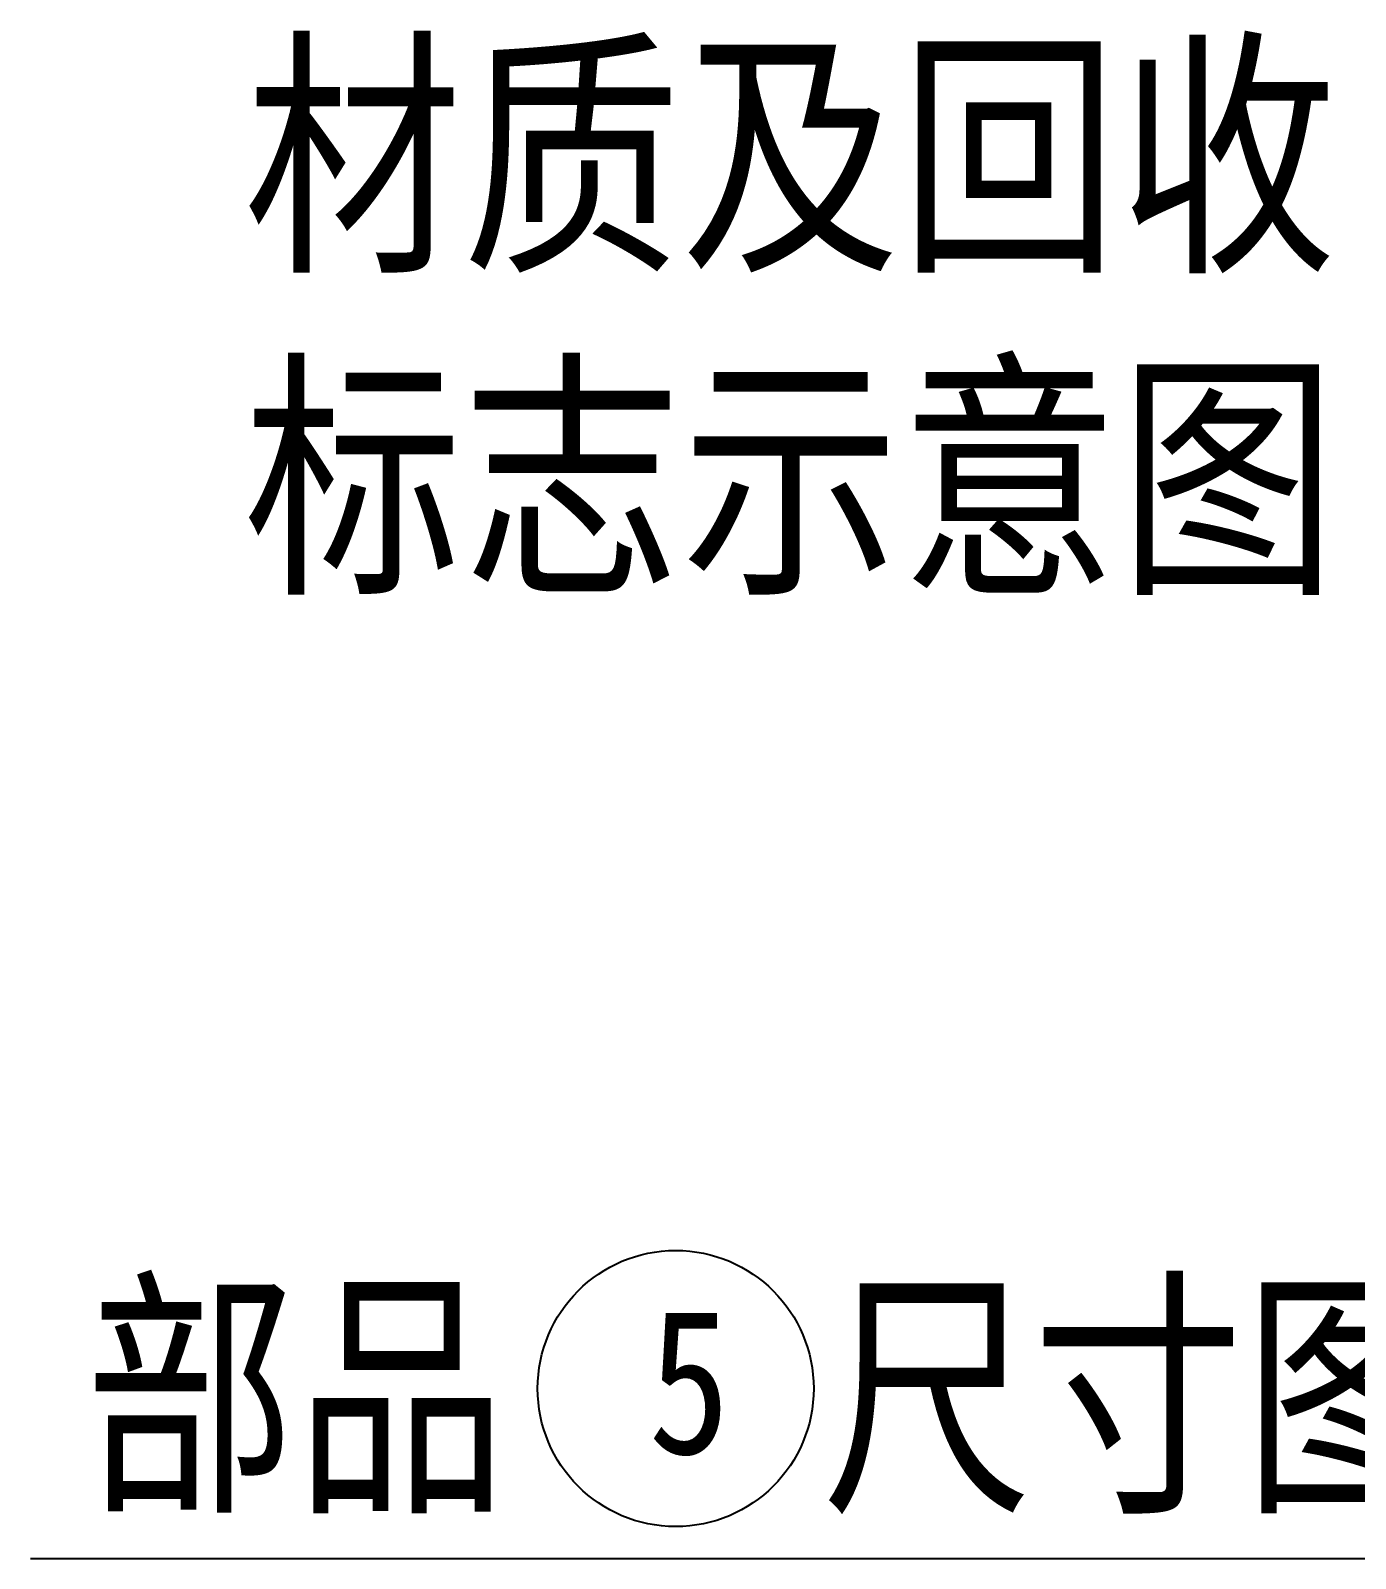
# Model space of a CAD drawing. Extents: x 641 to 1467, y 11 to 605.
# Drawn here: x 1228.4 to 1255.83, y 74.32 to 105.95 of the extents above; entities that cross this region are included whole.
import ezdxf

# ---------------------------------------------------------------- set-up
doc = ezdxf.new("R2010")
doc.units = 0
doc.header["$MEASUREMENT"] = 0
for name, color, linetype in [('M21-1', 2, 'CONTINUOUS'), ('M8-2', 2, 'CONTINUOUS'), ('M9-2', 2, 'CONTINUOUS')]:
    doc.layers.add(name, color=color, linetype=linetype)
doc.styles.add('CHN', font='')
doc.styles.add('FS2312', font='', dxfattribs={"width": 0.8})
doc.styles.get("Standard").update_dxf_attribs({"font": ''})
doc.styles.get('CHN').set_extended_font_data('SimSun')
doc.styles.get('FS2312').set_extended_font_data('SimSun')
doc.styles.get('Standard').set_extended_font_data('SimSun')

msp = doc.modelspace()

# ---------------------------------------------------------------- linework, layer by layer
at = {"layer": 'M21-1', "color": 2}
msp.add_circle((1241.7523, 77.8333), 2.8581, dxfattribs=at)
at = {"layer": 'M9-2', "color": 154}
msp.add_line((1228.3954, 74.3154), (1274.3552, 74.3154), dxfattribs=at)

# ---------------------------------------------------------------- texts
at = {"layer": 'M21-1', "color": 2, "insert": (1241.185, 76.4336), "char_height": 3, "attachment_point": 7, "style": 'CHN'}
msp.add_mtext('{\\W0.83;5}', dxfattribs=at)
at = {"layer": 'M8-2', "color": 2, "insert": (1232.8081, 94.2599), "char_height": 4, "width": 23.926243, "attachment_point": 7}
msp.add_mtext('{\\W0.83;\\C1;材质及回收标志示意图}', dxfattribs=at)
at = {"layer": 'M8-2', "insert": (1229.5218, 75.1646), "char_height": 4, "attachment_point": 7, "style": 'FS2312'}
msp.add_mtext('部品   尺寸图（1:1）', dxfattribs=at)

doc.saveas('drawing.dxf')
